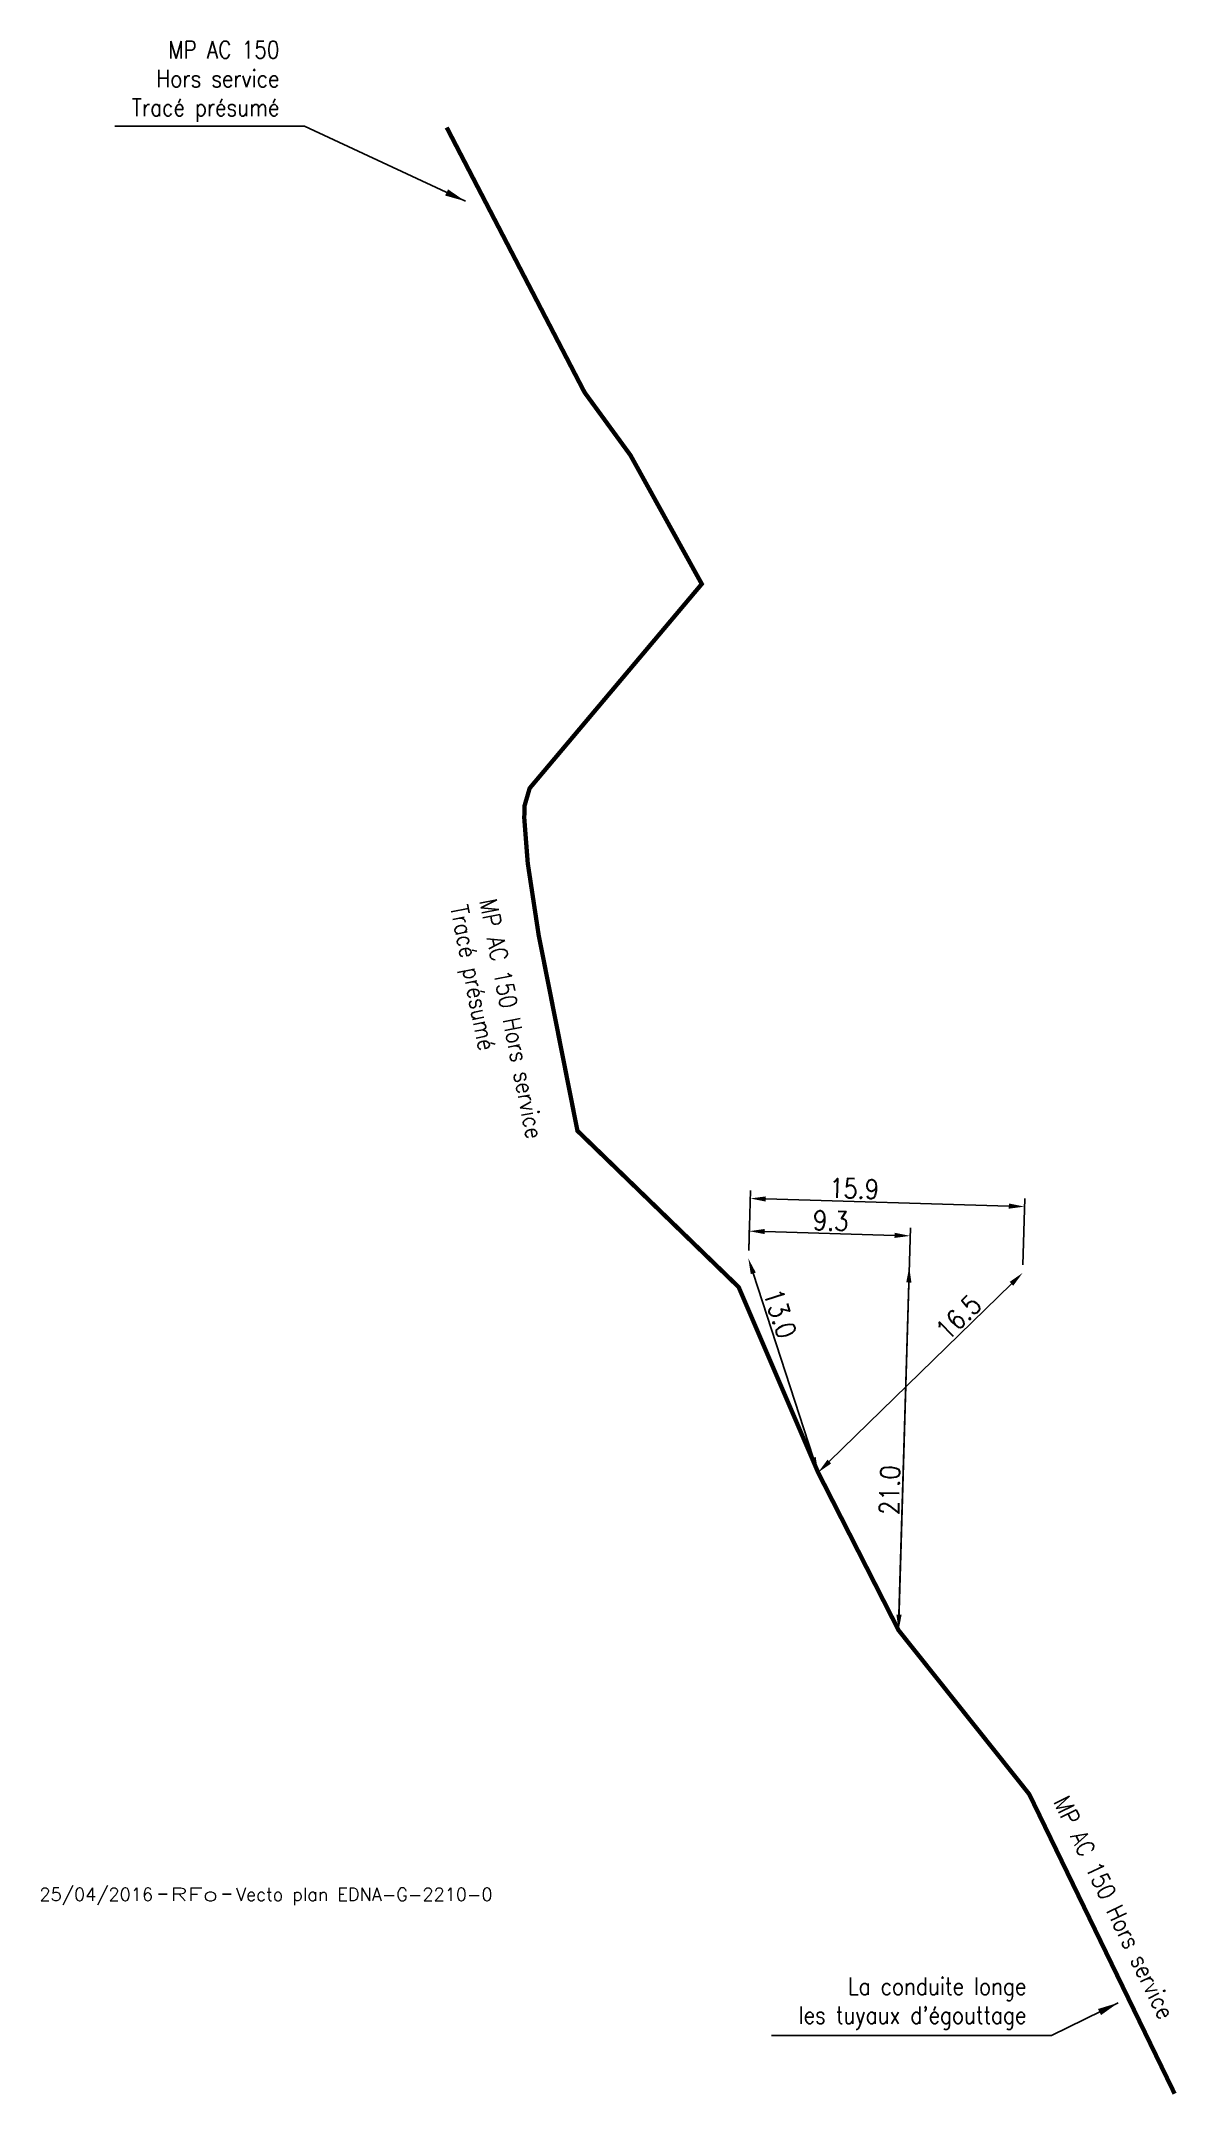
# Model space of a CAD drawing. Header units: millimetres. Extents: x 184511 to 185000, y 127000 to 128003.
# Drawn here: x 184510.7 to 184576.3, y 126999.9 to 127118.6 of the extents above; entities outside this region: 1.
import ezdxf
from ezdxf.enums import TextEntityAlignment as Align

# ---------------------------------------------------------------- set-up
doc = ezdxf.new("R2010")
doc.units = ezdxf.units.MM
doc.header["$PDMODE"] = 34
doc.layers.get('0').update_dxf_attribs({"linetype": 'CONTINUOUS'})
doc.layers.get('Defpoints').update_dxf_attribs({"linetype": 'CONTINUOUS'})
doc.layers.add('G_908', color=5, linetype='CONTINUOUS')
doc.layers.add('G_910', color=7, linetype='CONTINUOUS')
doc.styles.get("Standard").update_dxf_attribs({"font": 'romans.shx', "width": 0.85})
doc.linetypes.add('MP_HS', pattern='A,2,-1,["G",Standard,S=0.85,R=0,X=-0.27,Y=-0.4],-1', length=4)
doc.dimstyles.get("Standard").update_dxf_attribs({"dimtxt": 1.5, "dimasz": 1.2, "dimexe": 0.625, "dimexo": 0.625, "dimgap": 0.25, "dimtad": 1, "dimdec": 1, "dimzin": 0, "dimdsep": 46, "dimtxsty": 'Standard', "dimcen": -0.5, "dimadec": 0, "dimazin": 0, "dimtfac": 1, "dimtdec": 1, "dimtmove": 0, "dimatfit": 3, "dimfxl": 0, "dimtolj": 1, "dimtzin": 0, "dimarcsym": 0})

# ---------------------------------------------------------------- blocks, each defined once
blk = doc.blocks.new('*D0')
at = {"layer": 'Defpoints', "color": 0, "linetype": 'Continuous', "transparency": 16777216}
for p in [(184551.62, 127049.83), (184551.57, 127048.25), (184560.25, 127026.77)]:
    blk.add_point(p, dxfattribs=at)
at = {"layer": 'G_908', "color": 0, "linetype": 'Continuous', "lineweight": -2, "transparency": 16777216}
for p, q in [((184551.59, 127048.72), (184551.63, 127050.3)), ((184560.26, 127027.24), (184560.93, 127050.03)), ((184560.02, 127049.59), (184552.52, 127049.81))]:
    blk.add_line(p, q, dxfattribs=at)
at = {"layer": 'G_908', "color": 0, "linetype": 'Continuous', "transparency": 16777216}
for points in [[(184552.52, 127049.96), (184552.52, 127049.66), (184551.62, 127049.83)], [(184560.02, 127049.74), (184560.01, 127049.44), (184560.92, 127049.56)]]:
    blk.add_solid(points, dxfattribs=at)
at = {"layer": 'G_908', "color": 0, "linetype": 'Continuous', "transparency": 16777216, "insert": (184556.33, 127050.44), "char_height": 1.125, "attachment_point": 5, "rotation": 358.3168}
blk.add_mtext('\\A1;9.3', dxfattribs=at)
blk = doc.blocks.new('*D1')
at = {"layer": 'Defpoints', "color": 0, "linetype": 'Continuous', "transparency": 16777216}
for p in [(184560.86, 127047.76), (184560.86, 127047.76), (184560.25, 127026.77)]:
    blk.add_point(p, dxfattribs=at)
at = {"layer": 'G_908', "color": 0, "linetype": 'Continuous', "lineweight": -2, "transparency": 16777216}
blk.add_line((184560.27, 127027.67), (184560.84, 127046.86), dxfattribs=at)
at = {"layer": 'G_908', "color": 0, "linetype": 'Continuous', "transparency": 16777216}
for points in [[(184560.69, 127046.87), (184560.99, 127046.86), (184560.86, 127047.76)], [(184560.12, 127027.68), (184560.42, 127027.67), (184560.25, 127026.77)]]:
    blk.add_solid(points, dxfattribs=at)
at = {"layer": 'G_908', "color": 0, "linetype": 'Continuous', "transparency": 16777216, "insert": (184559.73, 127034.87), "char_height": 1.125, "attachment_point": 5, "rotation": 88.3168}
blk.add_mtext('\\A1;21.0', dxfattribs=at)
blk = doc.blocks.new('*D2')
at = {"layer": 'Defpoints', "color": 0, "linetype": 'Continuous', "transparency": 16777216}
for p in [(184551.68, 127051.72), (184551.57, 127048.25), (184567.41, 127047.42)]:
    blk.add_point(p, dxfattribs=at)
at = {"layer": 'G_908', "color": 0, "linetype": 'Continuous', "lineweight": -2, "transparency": 16777216}
for p, q in [((184551.59, 127048.72), (184551.69, 127052.19)), ((184566.62, 127051.28), (184552.58, 127051.69)), ((184567.42, 127047.89), (184567.53, 127051.72))]:
    blk.add_line(p, q, dxfattribs=at)
at = {"layer": 'G_908', "color": 0, "linetype": 'Continuous', "transparency": 16777216}
for points in [[(184552.58, 127051.84), (184552.57, 127051.54), (184551.68, 127051.72)], [(184566.62, 127051.43), (184566.61, 127051.13), (184567.52, 127051.25)]]:
    blk.add_solid(points, dxfattribs=at)
at = {"layer": 'G_908', "color": 0, "linetype": 'Continuous', "transparency": 16777216, "insert": (184557.68, 127052.29), "char_height": 1.125, "attachment_point": 5, "rotation": 358.3168}
blk.add_mtext('\\A1;15.9', dxfattribs=at)
blk = doc.blocks.new('*D3')
at = {"layer": 'Defpoints', "color": 0, "linetype": 'Continuous', "transparency": 16777216}
for p in [(184551.57, 127048.25), (184551.57, 127048.25), (184555.6, 127035.89)]:
    blk.add_point(p, dxfattribs=at)
at = {"layer": 'G_908', "color": 0, "linetype": 'Continuous', "lineweight": -2, "transparency": 16777216}
blk.add_line((184555.32, 127036.75), (184551.85, 127047.4), dxfattribs=at)
at = {"layer": 'G_908', "color": 0, "linetype": 'Continuous', "transparency": 16777216}
for points in [[(184552, 127047.44), (184551.71, 127047.35), (184551.57, 127048.25)], [(184555.46, 127036.79), (184555.18, 127036.7), (184555.6, 127035.89)]]:
    blk.add_solid(points, dxfattribs=at)
at = {"layer": 'G_908', "color": 0, "linetype": 'Continuous', "transparency": 16777216, "insert": (184553.4, 127045.08), "char_height": 1.125, "attachment_point": 5, "rotation": 288.0296}
blk.add_mtext('\\A1;13.0', dxfattribs=at)
blk = doc.blocks.new('*D4')
at = {"layer": 'Defpoints', "color": 0, "linetype": 'Continuous', "transparency": 16777216}
for p in [(184567.41, 127047.42), (184567.41, 127047.42), (184555.6, 127035.89)]:
    blk.add_point(p, dxfattribs=at)
at = {"layer": 'G_908', "color": 0, "linetype": 'Continuous', "lineweight": -2, "transparency": 16777216}
blk.add_line((184556.24, 127036.52), (184566.76, 127046.79), dxfattribs=at)
at = {"layer": 'G_908', "color": 0, "linetype": 'Continuous', "transparency": 16777216}
for points in [[(184566.66, 127046.9), (184566.87, 127046.68), (184567.41, 127047.42)], [(184556.14, 127036.63), (184556.35, 127036.41), (184555.6, 127035.89)]]:
    blk.add_solid(points, dxfattribs=at)
at = {"layer": 'G_908', "color": 0, "linetype": 'Continuous', "transparency": 16777216, "insert": (184563.71, 127044.86), "char_height": 1.125, "attachment_point": 5, "rotation": 44.3015}
blk.add_mtext('\\A1;16.5', dxfattribs=at)
blk = doc.blocks.new('GIS_MODF')
at = {"color": 0, "linetype": 'Continuous', "flags": 128}
for points in [[(-2.18, -0.41), (-1.68, -0.41)], [(1.52, -0.41), (2.02, -0.41)]]:
    blk.add_lwpolyline(points, dxfattribs=at)
at = {"color": 0, "linetype": 'Continuous'}
blk.add_attdef('DATE', text='', height=0.75, dxfattribs=at).set_placement((-2.5, -0.8), align=Align.RIGHT)
at = {"color": 0, "linetype": 'Continuous', "width": 3.542583}
blk.add_attdef('USER', text='', height=0.75, dxfattribs=at).set_placement((-1.51, -0.8), (1.28, -0.8), align=Align.FIT)
at = {"color": 0, "linetype": 'Continuous'}
blk.add_attdef('DESC', (2.29, -0.8), '', height=0.75, dxfattribs=at)

msp = doc.modelspace()

# ---------------------------------------------------------------- linework, layer by layer
at = {"layer": 'G_908', "linetype": 'MP_HS', "ltscale": 0.5}
msp.add_lwpolyline([(184534.15, 127113.59, 0.25, 0.25, 0), (184542.11, 127098.29, 0.25, 0.25, 0), (184544.76, 127094.66, 0.25, 0.25, 0), (184548.88, 127087.22, 0.25, 0.25, 0), (184538.94, 127075.42, 0.25, 0.25, 0), (184538.64, 127074.39, 0.25, 0.25, 0), (184538.63, 127073.67, 0.25, 0.25, 0), (184538.83, 127071.09, 0.25, 0.25, 0), (184539.46, 127066.94, 0.25, 0.25, 0), (184541.7, 127055.63, 0.25, 0.25, 0), (184551.01, 127046.6, 0.25, 0.25, 0), (184555.6, 127035.89, 0.25, 0.25, 0), (184560.25, 127026.77, 0.25, 0.25, 0), (184567.79, 127017.31, 0.25, 0.25, 0), (184576.19, 127000, 0, 0, 0)], format="xyseb", dxfattribs=at)

# ---------------------------------------------------------------- block references
at = {"layer": 'G_910', "ltscale": 0.5}
ref = msp.add_blockref('GIS_MODF', (184948.25, 127760.8), dxfattribs=at)
ref.add_attrib('DATE', '26/04/16', dxfattribs={"layer": '0', "color": 0, "linetype": 'Continuous', "height": 0.75}).set_placement((184945.75, 127760), align=Align.RIGHT)
ref.add_attrib('USER', 'RFo', dxfattribs={"layer": '0', "color": 0, "linetype": 'Continuous', "height": 0.75, "width": 1.417033}).set_placement((184946.74, 127760), (184949.53, 127760), align=Align.FIT)
ref.add_attrib('DESC', 'Vectorisation plan EDNA-G-223-2', (184950.54, 127760), dxfattribs={"layer": '0', "color": 0, "linetype": 'Continuous', "height": 0.75})
ref = msp.add_blockref('GIS_MODF', (184519.69, 127011.93), dxfattribs=at)
ref.add_attrib('DATE', '25/04/2016', dxfattribs={"layer": '0', "color": 0, "linetype": 'Continuous', "height": 0.75}).set_placement((184517.19, 127011.14), align=Align.RIGHT)
ref.add_attrib('USER', 'RFo', dxfattribs={"layer": '0', "color": 0, "linetype": 'Continuous', "height": 0.75, "width": 1.417033}).set_placement((184518.18, 127011.14), (184520.96, 127011.14), align=Align.FIT)
ref.add_attrib('DESC', 'Vecto plan EDNA-G-2210-0', (184521.98, 127011.14), dxfattribs={"layer": '0', "color": 0, "linetype": 'Continuous', "height": 0.75})

# ---------------------------------------------------------------- texts
at = {"layer": 'G_908', "linetype": 'MP_HS', "ltscale": 0.5, "width": 0.85}
for s, rotation, p in [('MP AC 150 Hors service', 281.1622, (184536.03, 127068.93)), ('Tracé présumé', 281.1622, (184534.36, 127068.56)), ('MP AC 150 Hors service', 295.9146, (184569.16, 127016.88))]:
    msp.add_text(s, height=1, rotation=rotation, dxfattribs=at).set_placement(p)
at = {"layer": 'G_908', "linetype": 'Continuous', "char_height": 1, "attachment_point": 6}
for s, insert in [('MP AC 150\\PHors service\\PTracé présumé', (184524.49, 127116.25)), ("La conduite longe\\Ples tuyaux d'égouttage", (184567.63, 127005.21))]:
    msp.add_mtext(s, dxfattribs=dict(at, insert=insert))

# ---------------------------------------------------------------- dimensions: what is measured, and where the dimension line sits
at = {"layer": 'G_908', "linetype": 'Continuous'}
for base, p1, p2, angle, picture, middle in [((184551.68, 127051.72), (184567.41, 127047.42), (184551.57, 127048.25), 358.3168, '*D2', (184557.65, 127051.54)), ((184551.62, 127049.83), (184560.25, 127026.77), (184551.57, 127048.25), 358.3168, '*D0', (184556.31, 127049.69)), ((184551.57, 127048.25), (184555.6, 127035.89), (184551.57, 127048.25), 288.0296, '*D3', (184552.68, 127044.85)), ((184560.86, 127047.76), (184560.25, 127026.77), (184560.86, 127047.76), 268.3168, '*D1', (184560.48, 127034.85)), ((184567.41, 127047.42), (184555.6, 127035.89), (184567.41, 127047.42), 224.3015, '*D4', (184564.24, 127044.32))]:
    dim = msp.add_linear_dim(base=base, p1=p1, p2=p2, angle=angle, dimstyle='Standard', override={"dimscale": 0.75, "dimatfit": 0}, dxfattribs=at)
    dim.commit()
    dim.dimension.update_dxf_attribs({"geometry": picture, "text_midpoint": middle, "dimtype": 160})

# ---------------------------------------------------------------- leaders
at = {"layer": 'G_908', "linetype": 'Continuous', "annotation_type": 0, "has_hookline": 1, "hookline_direction": 1}
for points, text_width in [([(184535.23, 127109.33), (184525.94, 127113.67), (184524.74, 127113.67)], 9.51), ([(184572.93, 127005.25), (184569.08, 127003.36), (184567.88, 127003.36)], 14.73)]:
    msp.add_leader(points, dimstyle='Standard', dxfattribs=dict(at, text_width=text_width))

doc.saveas('drawing.dxf')
